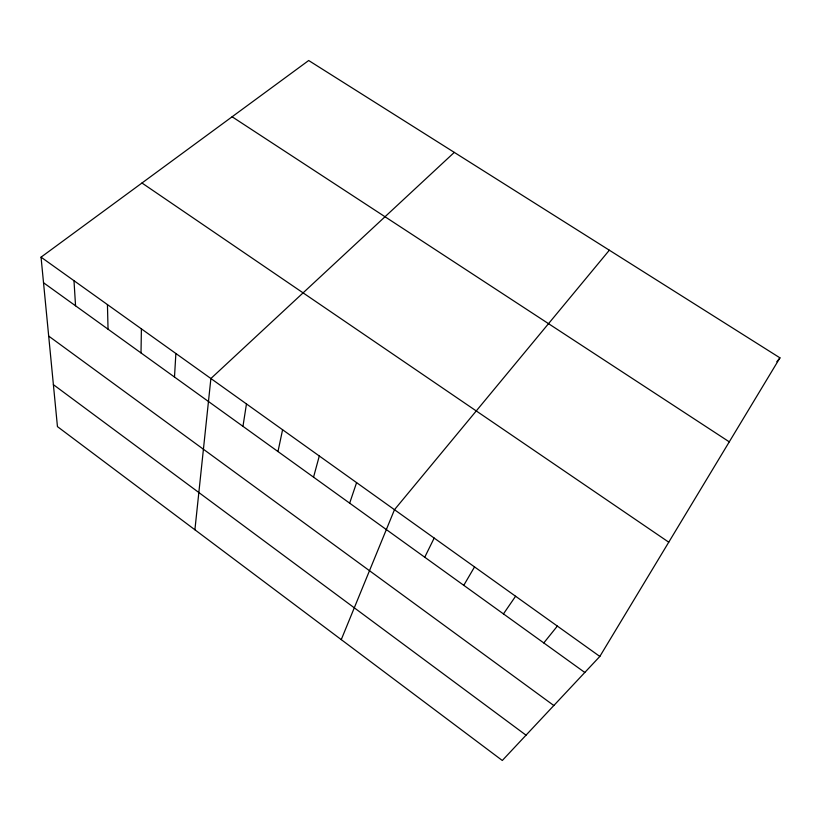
<?xml version="1.0" encoding="UTF-8"?>
<svg xmlns="http://www.w3.org/2000/svg" width="821" height="821" viewBox="0 0 821 821"><rect width="100%" height="100%" fill="white"/><g stroke="black" fill="none" stroke-linecap="round" stroke-linejoin="round"><path stroke-width="1.23" d="M141.017 352.938L141.397 328.862M174.493 377.034L175.879 353.502M194.905 529.781L210.894 378.522L454.29 152.388M242.965 426.335L246.464 403.942M277.98 451.55L282.588 429.752M313.55 477.155L319.297 455.983M349.664 503.16L356.591 482.625M341.259 639.621L394.48 509.708L609.336 250.21M424.744 557.223L434.176 538.063M463.773 585.322L474.538 566.911M599.833 656.441L779.95 357.853L308.686 60.518L41.05 257.158L57.449 426.612L502.298 760.482L599.833 656.441L41.05 257.158M503.458 613.892L515.588 596.241M543.789 642.935L557.346 626.084M776.789 361.743L779.95 357.853M232.117 116.777L729.284 441.852M141.971 183.011L668.756 542.188M43.523 282.742L584.809 672.471M48.685 336.087L553.826 705.516M53.386 384.649L526.025 735.175M73.993 280.7L75.553 305.792M107.438 304.601L108.044 329.19"/></g></svg>
